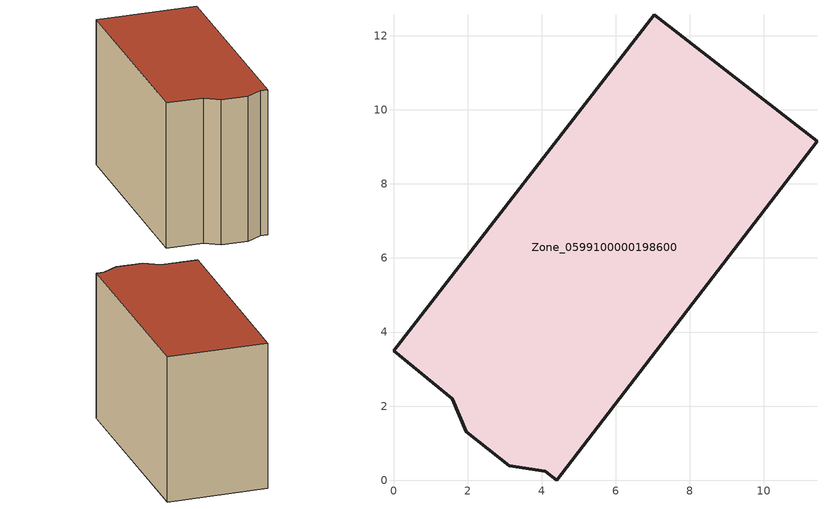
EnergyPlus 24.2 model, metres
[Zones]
Zone_0599100000198600
 floor ground (C_G): 3.13,0.4 1.96,1.31 1.59,2.19 0,3.5 7.04,12.56 11.43,9.15 4.4,0 4.09,0.24 z3.28
 wall outside (C_F): 1.96,1.31 3.13,0.4 4.09,0.24 4.4,0 11.43,9.15 7.04,12.56 0,3.5 1.59,2.19 1.96,1.31 z3.28:11.62
 roof outside (C_R): 7.04,12.56 0,3.5 1.59,2.19 1.96,1.31 3.13,0.4 4.09,0.24 4.4,0 11.43,9.15 z11.62
[BUILDING]
Pand.0599100000198600: North Axis=0; Terrain=City; Loads Convergence Tolerance Value=0.04; Temperature Convergence Tolerance Value=0.4; Solar Distribution=FullExterior; Maximum Number of Warmup Days=25; Minimum Number of Warmup Days=1
[Site:Location]
Rotterdam.The.Hague.AP_ZH_NLD Design_Conditions: Latitude=51.96; Longitude=4.45; Time Zone=1; Elevation=-4.5
[SITE:GROUNDTEMPERATURE:BUILDINGSURFACE]
18, 18, 18, 18, 18, 18, 18, 18, 18, 18, 18, 18
[MATERIAL] Thermal Absorptance=0.9; Solar Absorptance=0.7; Visible Absorptance=0.7
Name | Roughness | Thickness | Conductivity | Density | Specific Heat
G.TI.1946 | MediumSmooth | 0.15 | 1 | 540 | 1210
F.TI.1946 | Rough | 0.3 | 0.857143 | 1920 | 840
R.TI.1946 | MediumRough | 0.2 | 0.1 | 1500 | 1000
[CONSTRUCTION]
C_G: G.TI.1946
C_F: F.TI.1946
C_R: R.TI.1946
[ZONE]
Zone_0599100000198600: Type=1; Multiplier=1; Ceiling Height=Autocalculate; Volume=Autocalculate; Floor Area=autocalculate; Part of Total Floor Area=Yes
[ZONEINFILTRATION:DESIGNFLOWRATE]
Infil_Zone_0599100000198600: Zone or ZoneList or Space or SpaceList=Zone_0599100000198600; Schedule=AlwaysOn; Design Flow Rate Calculation Method=Flow/Area; Flow Rate per Floor Area=0.003; Constant Term Coefficient=1; Temperature Term Coefficient=0; Velocity Term Coefficient=0; Velocity Squared Term Coefficient=0
[HVACTEMPLATE:ZONE:IDEALLOADSAIRSYSTEM]
Zone_0599100000198600: Maximum Heating Supply Air Temperature=50; Minimum Cooling Supply Air Temperature=13; Maximum Heating Supply Air Humidity Ratio=0.0156; Minimum Cooling Supply Air Humidity Ratio=0.0077; Heating Limit=NoLimit; Cooling Limit=NoLimit; Dehumidification Control Type=ConstantSensibleHeatRatio; Cooling Sensible Heat Ratio=0.7; Dehumidification Setpoint=60; Humidification Control Type=None; Humidification Setpoint=30; Outdoor Air Method=None; Outdoor Air Flow Rate per Person=0.00944; Outdoor Air Flow Rate per Zone Floor Area=0; Outdoor Air Flow Rate per Zone=0; Demand Controlled Ventilation Type=None; Outdoor Air Economizer Type=NoEconomizer; Heat Recovery Type=None; Sensible Heat Recovery Effectiveness=0.7; Latent Heat Recovery Effectiveness=0.65
[ZONECONTROL:THERMOSTAT]
ThermostatControl_Zone_0599100000198600: Zone or ZoneList=Zone_0599100000198600; Control Type Schedule=DualSetpointControlType; Control 1=Thermostat_Zone_0599100000198600; Temperature Difference Between Cutout And Setpoint=0
[THERMOSTATSETPOINT:DUALSETPOINT]
Thermostat_Zone_0599100000198600: Heating Setpoint Temperature Schedule=HeatingSetpoint_Zone_0599100000198600; Cooling Setpoint Temperature Schedule=CoolingSetpoint_Zone_0599100000198600
[SCHEDULE:COMPACT]
HeatingSetpoint_Zone_0599100000198600: Through: 12/31, For: AllDays, Until: 24:00, 21
CoolingSetpoint_Zone_0599100000198600: Through: 12/31, For: AllDays, Until: 24:00, 24
DualSetpointControlType: Through: 12/31, For: AllDays, Until: 24:00, 4
AlwaysOn: Through: 12/31, For: AllDays, Until: 24:00, 1
